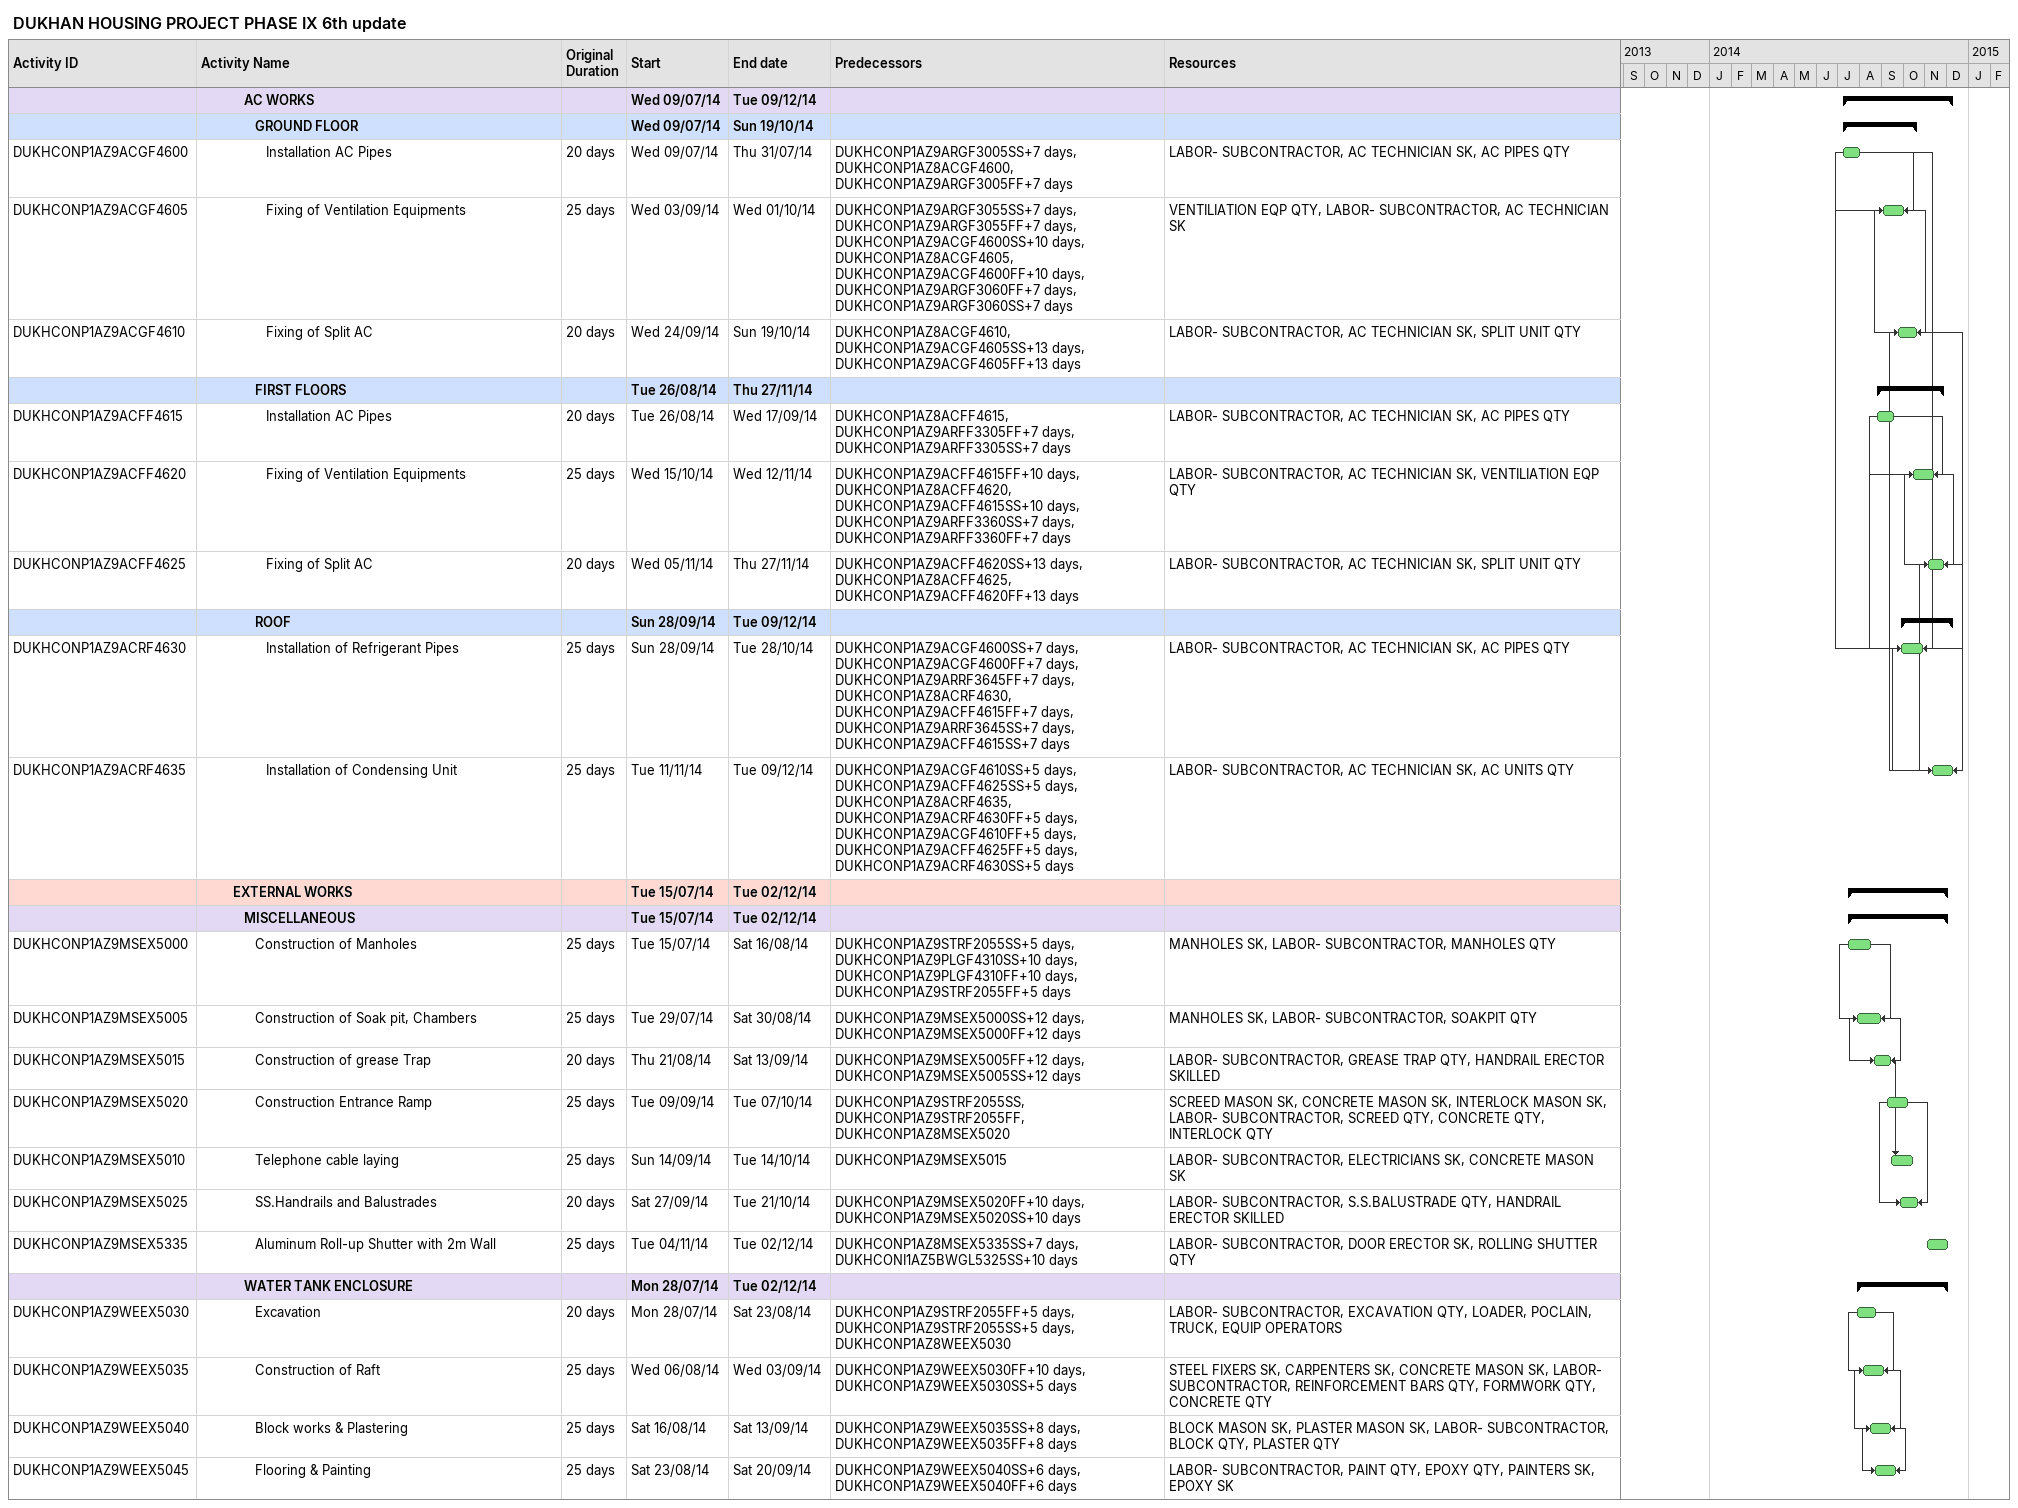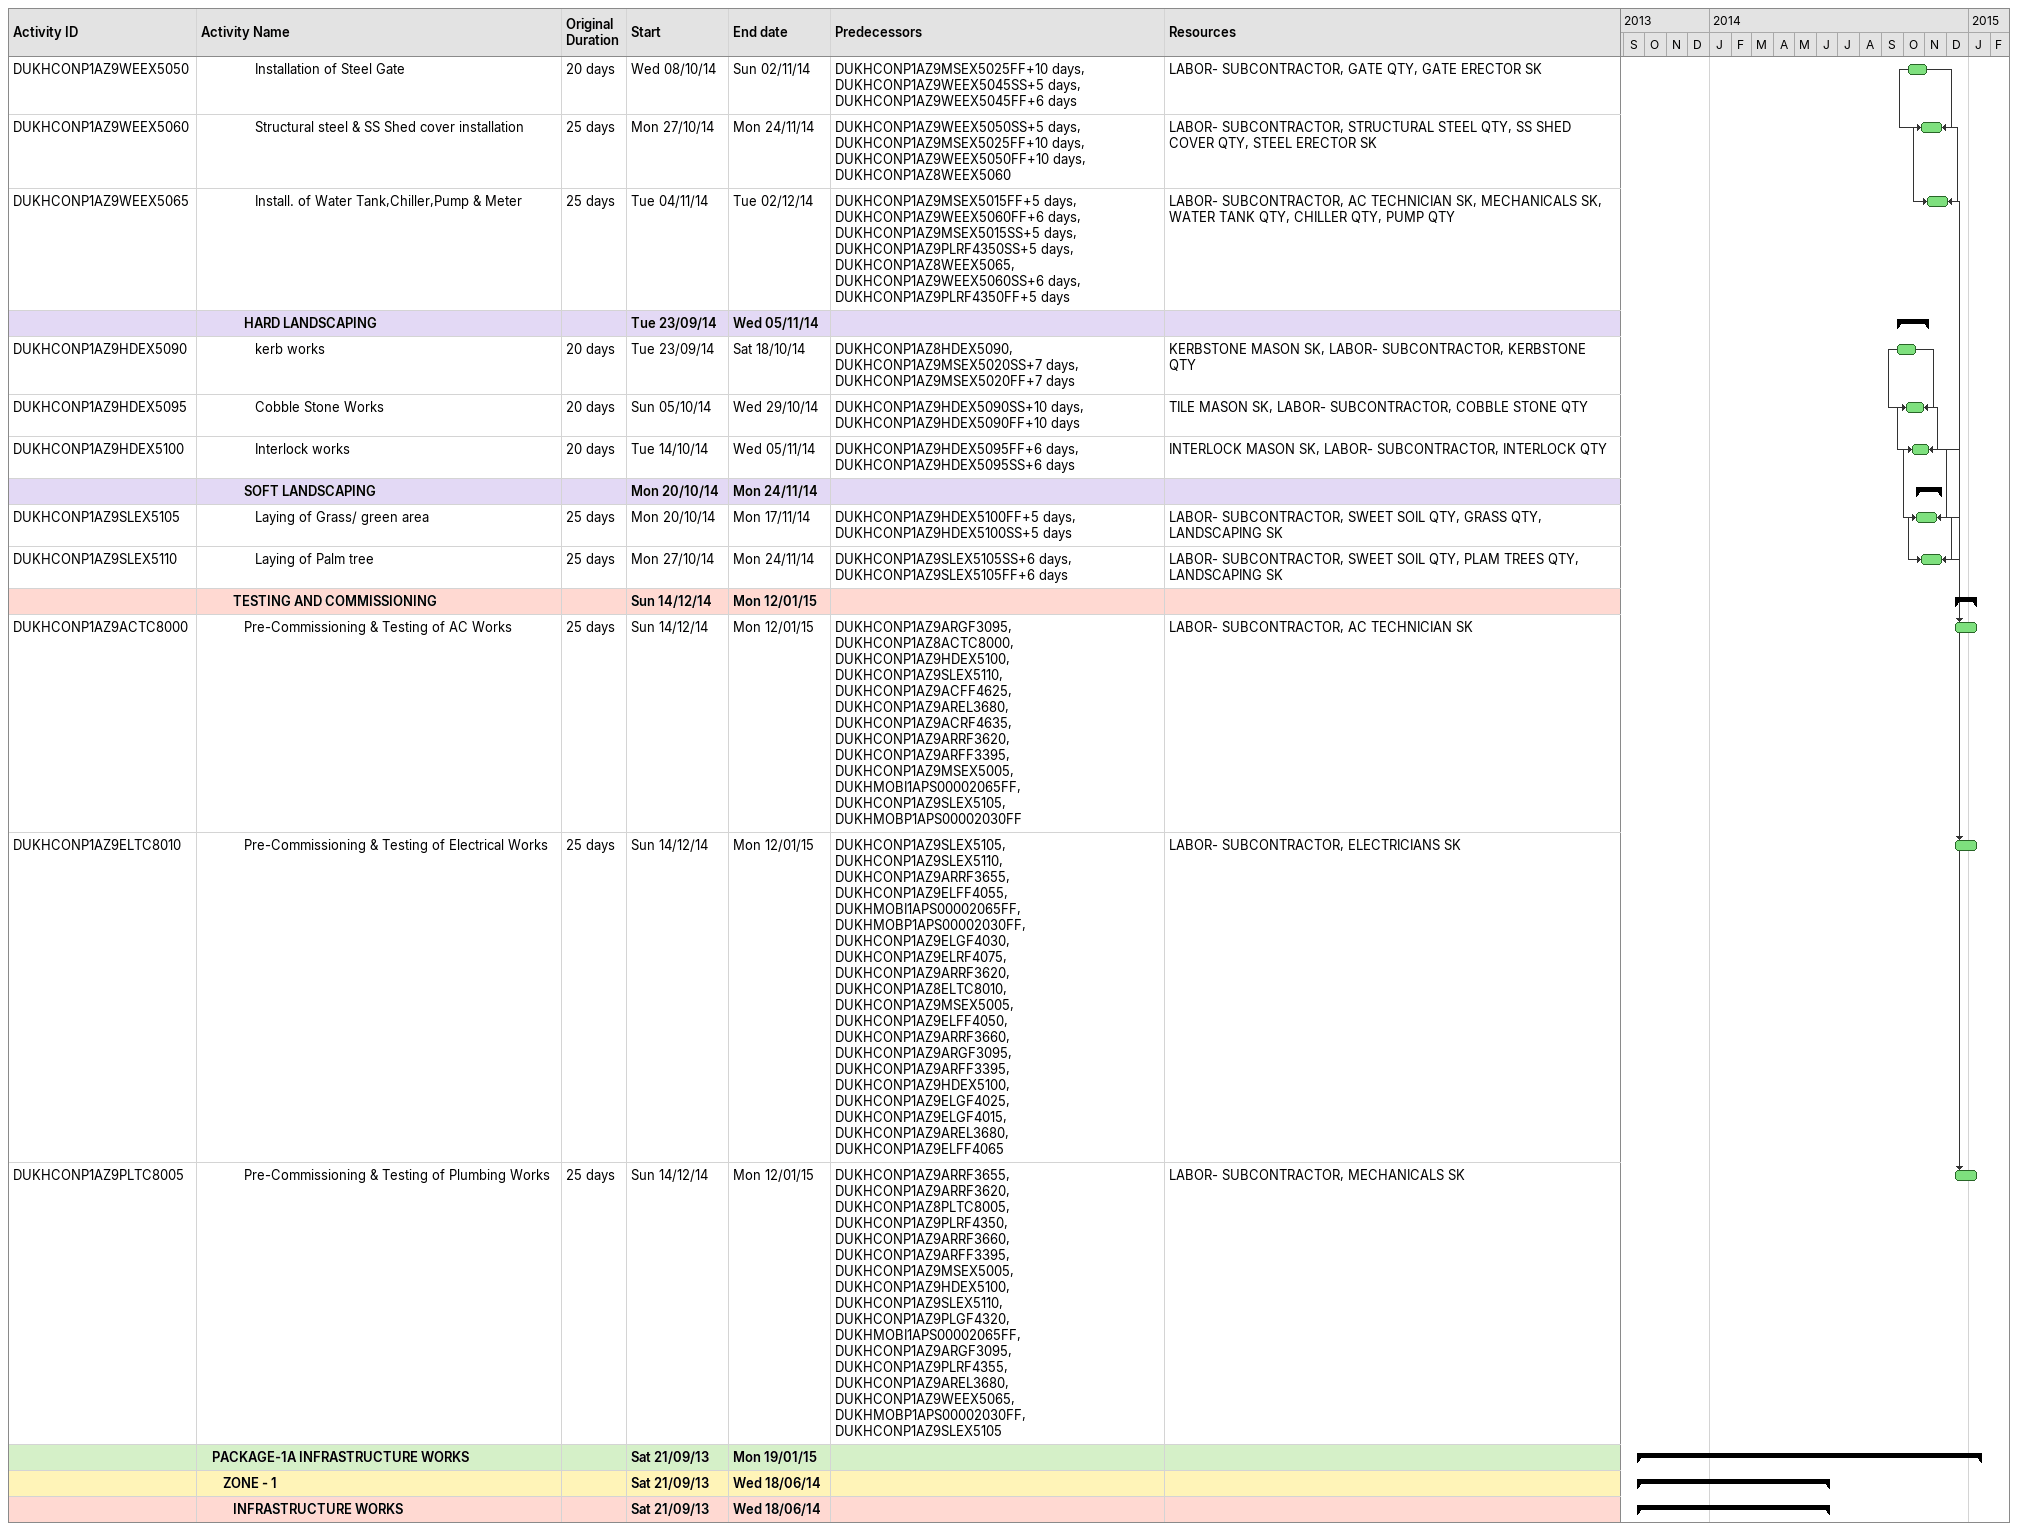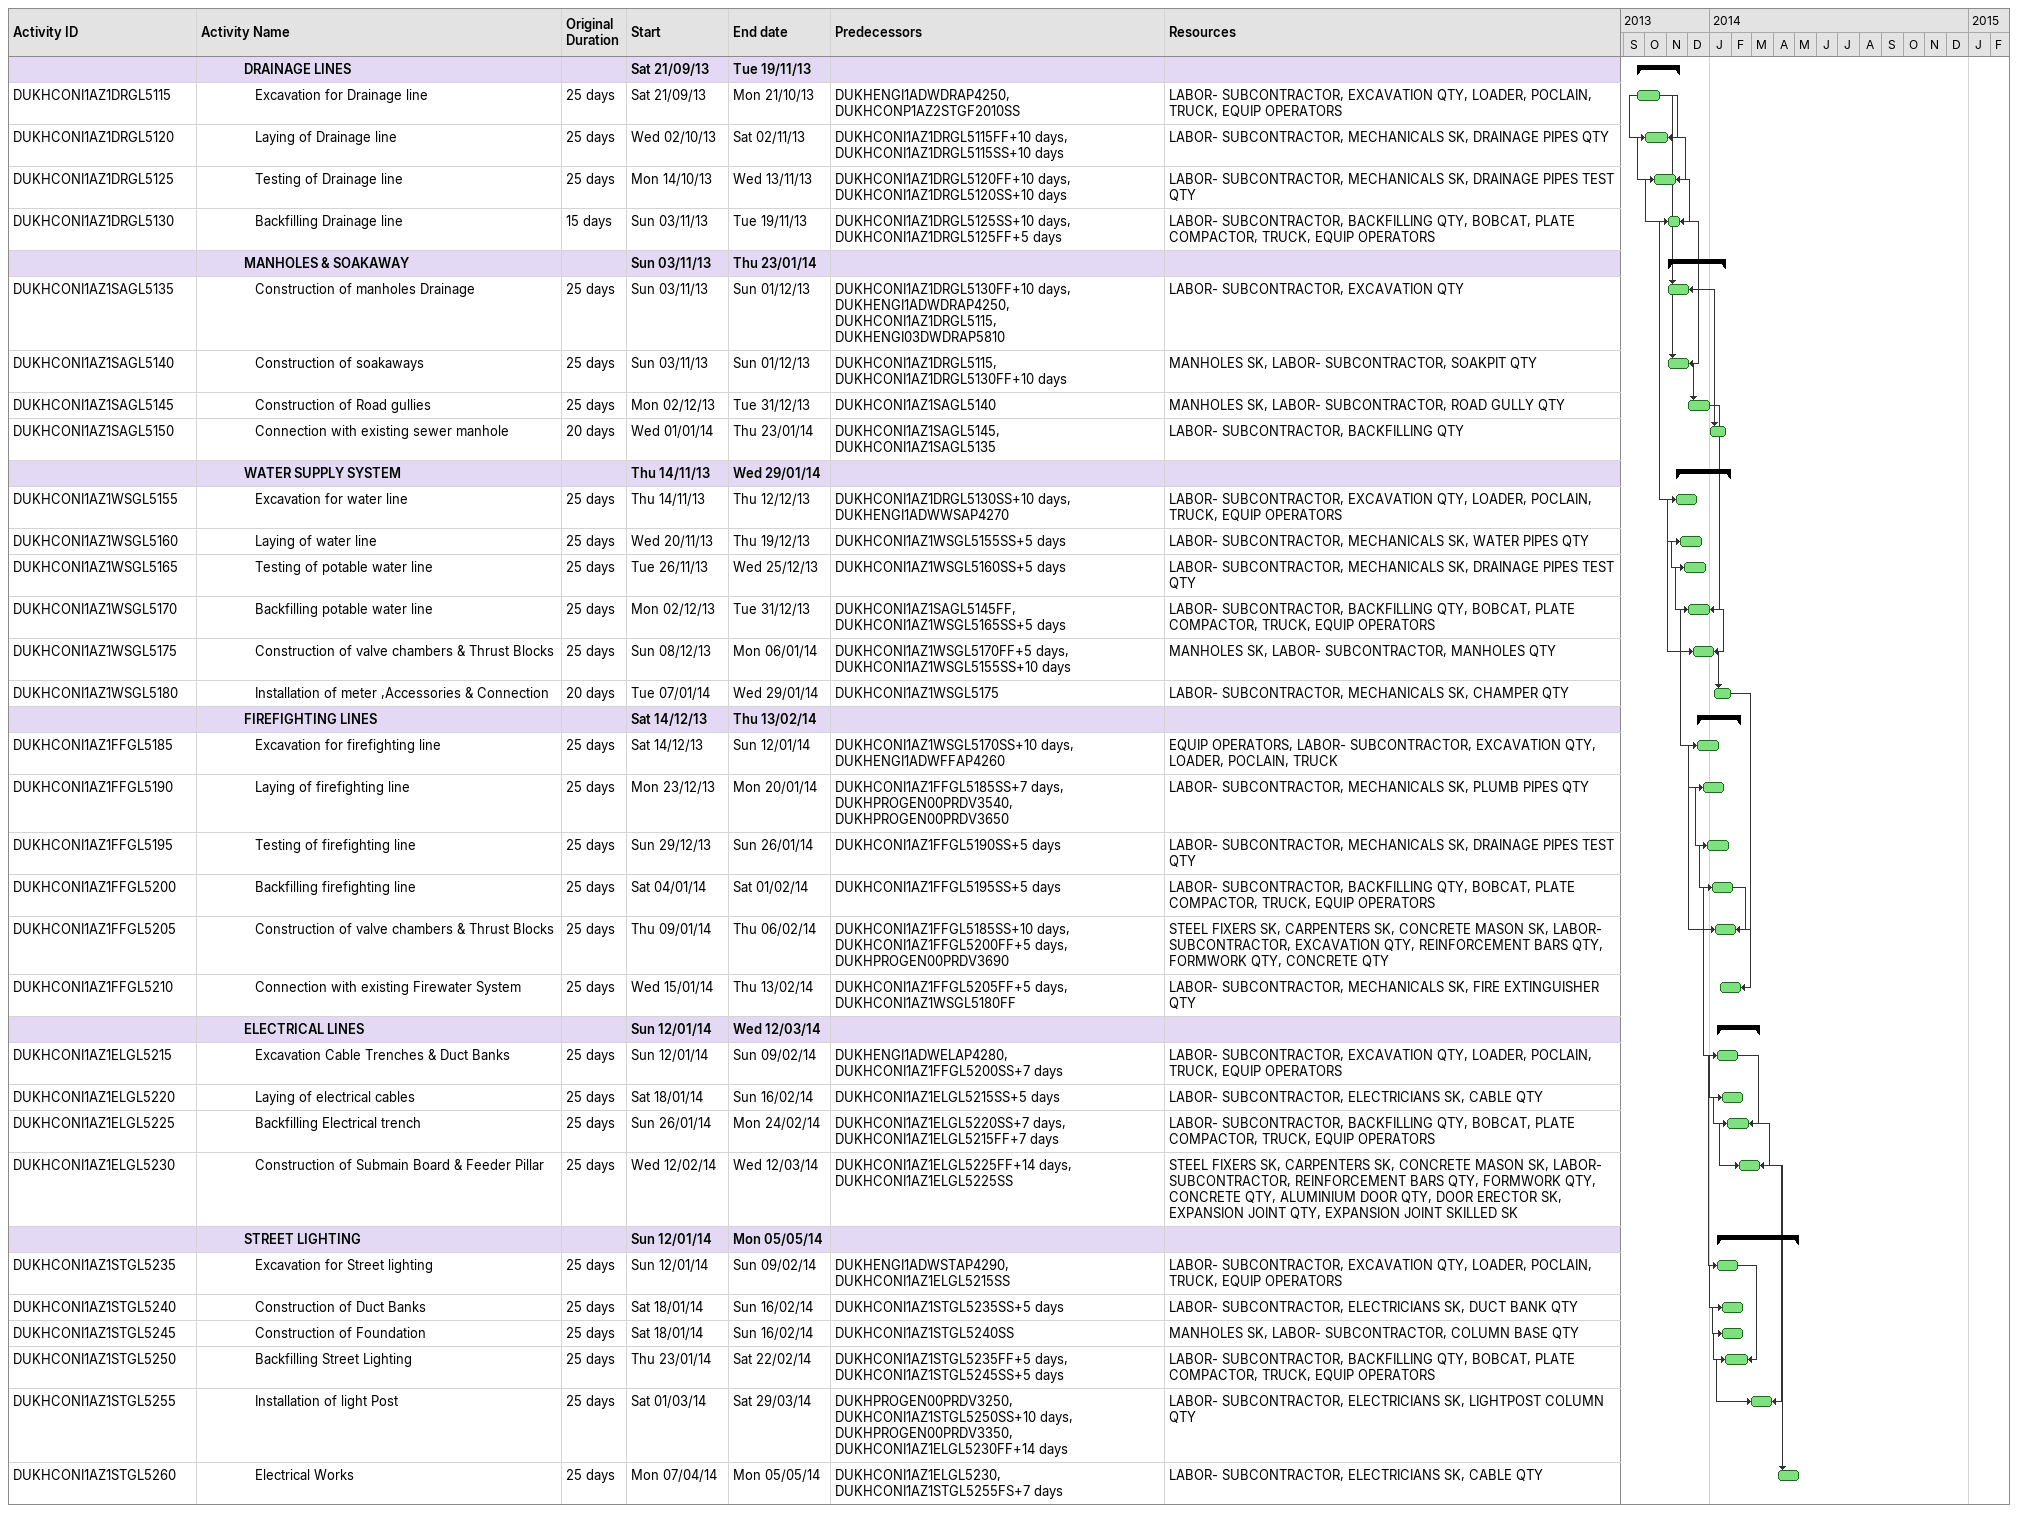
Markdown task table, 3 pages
DUKHAN HOUSING PROJECT PHASE IX 6th update

| ID | Level | Task | Original duration | Start | Finish | Predecessors | Resources |
|---|---|---|---|---|---|---|---|
|  | 5 | **AC WORKS** |  | 2014-07-09 | 2014-12-09 |  |  |
|  | 6 | **GROUND FLOOR** |  | 2014-07-09 | 2014-10-19 |  |  |
| DUKHCONP1AZ9ACGF4600 | 7 | Installation AC Pipes | 20d | 2014-07-09 | 2014-07-31 | DUKHCONP1AZ9ARGF3005SS+7d, DUKHCONP1AZ8ACGF4600, DUKHCONP1AZ9ARGF3005FF+7d | LABOR- SUBCONTRACTOR, AC TECHNICIAN SK, AC PIPES QTY |
| DUKHCONP1AZ9ACGF4605 | 7 | Fixing of Ventilation Equipments | 25d | 2014-09-03 | 2014-10-01 | DUKHCONP1AZ9ARGF3055SS+7d, DUKHCONP1AZ9ARGF3055FF+7d, DUKHCONP1AZ9ACGF4600SS+10d, DUKHCONP1AZ8ACGF4605, DUKHCONP1AZ9ACGF4600FF+10d, DUKHCONP1AZ9ARGF3060FF+7d, DUKHCONP1AZ9ARGF3060SS+7d | VENTILIATION EQP QTY, LABOR- SUBCONTRACTOR, AC TECHNICIAN SK |
| DUKHCONP1AZ9ACGF4610 | 7 | Fixing of Split AC | 20d | 2014-09-24 | 2014-10-19 | DUKHCONP1AZ8ACGF4610, DUKHCONP1AZ9ACGF4605SS+13d, DUKHCONP1AZ9ACGF4605FF+13d | LABOR- SUBCONTRACTOR, AC TECHNICIAN SK, SPLIT UNIT QTY |
|  | 6 | **FIRST FLOORS** |  | 2014-08-26 | 2014-11-27 |  |  |
| DUKHCONP1AZ9ACFF4615 | 7 | Installation AC Pipes | 20d | 2014-08-26 | 2014-09-17 | DUKHCONP1AZ8ACFF4615, DUKHCONP1AZ9ARFF3305FF+7d, DUKHCONP1AZ9ARFF3305SS+7d | LABOR- SUBCONTRACTOR, AC TECHNICIAN SK, AC PIPES QTY |
| DUKHCONP1AZ9ACFF4620 | 7 | Fixing of Ventilation Equipments | 25d | 2014-10-15 | 2014-11-12 | DUKHCONP1AZ9ACFF4615FF+10d, DUKHCONP1AZ8ACFF4620, DUKHCONP1AZ9ACFF4615SS+10d, DUKHCONP1AZ9ARFF3360SS+7d, DUKHCONP1AZ9ARFF3360FF+7d | LABOR- SUBCONTRACTOR, AC TECHNICIAN SK, VENTILIATION EQP QTY |
| DUKHCONP1AZ9ACFF4625 | 7 | Fixing of Split AC | 20d | 2014-11-05 | 2014-11-27 | DUKHCONP1AZ9ACFF4620SS+13d, DUKHCONP1AZ8ACFF4625, DUKHCONP1AZ9ACFF4620FF+13d | LABOR- SUBCONTRACTOR, AC TECHNICIAN SK, SPLIT UNIT QTY |
|  | 6 | **ROOF** |  | 2014-09-28 | 2014-12-09 |  |  |
| DUKHCONP1AZ9ACRF4630 | 7 | Installation of Refrigerant Pipes | 25d | 2014-09-28 | 2014-10-28 | DUKHCONP1AZ9ACGF4600SS+7d, DUKHCONP1AZ9ACGF4600FF+7d, DUKHCONP1AZ9ARRF3645FF+7d, DUKHCONP1AZ8ACRF4630, DUKHCONP1AZ9ACFF4615FF+7d, DUKHCONP1AZ9ARRF3645SS+7d, DUKHCONP1AZ9ACFF4615SS+7d | LABOR- SUBCONTRACTOR, AC TECHNICIAN SK, AC PIPES QTY |
| DUKHCONP1AZ9ACRF4635 | 7 | Installation of Condensing Unit | 25d | 2014-11-11 | 2014-12-09 | DUKHCONP1AZ9ACGF4610SS+5d, DUKHCONP1AZ9ACFF4625SS+5d, DUKHCONP1AZ8ACRF4635, DUKHCONP1AZ9ACRF4630FF+5d, DUKHCONP1AZ9ACGF4610FF+5d, DUKHCONP1AZ9ACFF4625FF+5d, DUKHCONP1AZ9ACRF4630SS+5d | LABOR- SUBCONTRACTOR, AC TECHNICIAN SK, AC UNITS QTY |
|  | 4 | **EXTERNAL WORKS** |  | 2014-07-15 | 2014-12-02 |  |  |
|  | 5 | **MISCELLANEOUS** |  | 2014-07-15 | 2014-12-02 |  |  |
| DUKHCONP1AZ9MSEX5000 | 6 | Construction of Manholes | 25d | 2014-07-15 | 2014-08-16 | DUKHCONP1AZ9STRF2055SS+5d, DUKHCONP1AZ9PLGF4310SS+10d, DUKHCONP1AZ9PLGF4310FF+10d, DUKHCONP1AZ9STRF2055FF+5d | MANHOLES SK, LABOR- SUBCONTRACTOR, MANHOLES QTY |
| DUKHCONP1AZ9MSEX5005 | 6 | Construction of Soak pit, Chambers | 25d | 2014-07-29 | 2014-08-30 | DUKHCONP1AZ9MSEX5000SS+12d, DUKHCONP1AZ9MSEX5000FF+12d | MANHOLES SK, LABOR- SUBCONTRACTOR, SOAKPIT QTY |
| DUKHCONP1AZ9MSEX5015 | 6 | Construction of grease Trap | 20d | 2014-08-21 | 2014-09-13 | DUKHCONP1AZ9MSEX5005FF+12d, DUKHCONP1AZ9MSEX5005SS+12d | LABOR- SUBCONTRACTOR, GREASE TRAP QTY, HANDRAIL ERECTOR SKILLED |
| DUKHCONP1AZ9MSEX5020 | 6 | Construction Entrance Ramp | 25d | 2014-09-09 | 2014-10-07 | DUKHCONP1AZ9STRF2055SS, DUKHCONP1AZ9STRF2055FF, DUKHCONP1AZ8MSEX5020 | SCREED MASON SK, CONCRETE MASON SK, INTERLOCK MASON SK, LABOR- SUBCONTRACTOR, SCREED QTY, CONCRETE QTY, INTERLOCK QTY |
| DUKHCONP1AZ9MSEX5010 | 6 | Telephone cable laying | 25d | 2014-09-14 | 2014-10-14 | DUKHCONP1AZ9MSEX5015 | LABOR- SUBCONTRACTOR, ELECTRICIANS SK, CONCRETE MASON SK |
| DUKHCONP1AZ9MSEX5025 | 6 | SS.Handrails and Balustrades | 20d | 2014-09-27 | 2014-10-21 | DUKHCONP1AZ9MSEX5020FF+10d, DUKHCONP1AZ9MSEX5020SS+10d | LABOR- SUBCONTRACTOR, S.S.BALUSTRADE QTY, HANDRAIL ERECTOR SKILLED |
| DUKHCONP1AZ9MSEX5335 | 6 | Aluminum Roll-up Shutter with 2m Wall | 25d | 2014-11-04 | 2014-12-02 | DUKHCONP1AZ8MSEX5335SS+7d, DUKHCONI1AZ5BWGL5325SS+10d | LABOR- SUBCONTRACTOR, DOOR ERECTOR SK, ROLLING SHUTTER QTY |
|  | 5 | **WATER TANK ENCLOSURE** |  | 2014-07-28 | 2014-12-02 |  |  |
| DUKHCONP1AZ9WEEX5030 | 6 | Excavation | 20d | 2014-07-28 | 2014-08-23 | DUKHCONP1AZ9STRF2055FF+5d, DUKHCONP1AZ9STRF2055SS+5d, DUKHCONP1AZ8WEEX5030 | LABOR- SUBCONTRACTOR, EXCAVATION QTY, LOADER, POCLAIN, TRUCK, EQUIP OPERATORS |
| DUKHCONP1AZ9WEEX5035 | 6 | Construction of Raft | 25d | 2014-08-06 | 2014-09-03 | DUKHCONP1AZ9WEEX5030FF+10d, DUKHCONP1AZ9WEEX5030SS+5d | STEEL FIXERS SK, CARPENTERS SK, CONCRETE MASON SK, LABOR- SUBCONTRACTOR, REINFORCEMENT BARS QTY, FORMWORK QTY, CONCRETE QTY |
| DUKHCONP1AZ9WEEX5040 | 6 | Block works & Plastering | 25d | 2014-08-16 | 2014-09-13 | DUKHCONP1AZ9WEEX5035SS+8d, DUKHCONP1AZ9WEEX5035FF+8d | BLOCK MASON SK, PLASTER MASON SK, LABOR- SUBCONTRACTOR, BLOCK QTY, PLASTER QTY |
| DUKHCONP1AZ9WEEX5045 | 6 | Flooring & Painting | 25d | 2014-08-23 | 2014-09-20 | DUKHCONP1AZ9WEEX5040SS+6d, DUKHCONP1AZ9WEEX5040FF+6d | LABOR- SUBCONTRACTOR, PAINT QTY, EPOXY QTY, PAINTERS SK, EPOXY SK |
| DUKHCONP1AZ9WEEX5050 | 6 | Installation of Steel Gate | 20d | 2014-10-08 | 2014-11-02 | DUKHCONP1AZ9MSEX5025FF+10d, DUKHCONP1AZ9WEEX5045SS+5d, DUKHCONP1AZ9WEEX5045FF+6d | LABOR- SUBCONTRACTOR, GATE QTY, GATE ERECTOR SK |
| DUKHCONP1AZ9WEEX5060 | 6 | Structural steel & SS Shed cover installation | 25d | 2014-10-27 | 2014-11-24 | DUKHCONP1AZ9WEEX5050SS+5d, DUKHCONP1AZ9MSEX5025FF+10d, DUKHCONP1AZ9WEEX5050FF+10d, DUKHCONP1AZ8WEEX5060 | LABOR- SUBCONTRACTOR, STRUCTURAL STEEL QTY, SS SHED COVER QTY, STEEL ERECTOR SK |
| DUKHCONP1AZ9WEEX5065 | 6 | Install. of Water Tank,Chiller,Pump & Meter | 25d | 2014-11-04 | 2014-12-02 | DUKHCONP1AZ9MSEX5015FF+5d, DUKHCONP1AZ9WEEX5060FF+6d, DUKHCONP1AZ9MSEX5015SS+5d, DUKHCONP1AZ9PLRF4350SS+5d, DUKHCONP1AZ8WEEX5065, DUKHCONP1AZ9WEEX5060SS+6d, DUKHCONP1AZ9PLRF4350FF+5d | LABOR- SUBCONTRACTOR, AC TECHNICIAN SK, MECHANICALS SK, WATER TANK QTY, CHILLER QTY, PUMP QTY |
|  | 5 | **HARD LANDSCAPING** |  | 2014-09-23 | 2014-11-05 |  |  |
| DUKHCONP1AZ9HDEX5090 | 6 | kerb works | 20d | 2014-09-23 | 2014-10-18 | DUKHCONP1AZ8HDEX5090, DUKHCONP1AZ9MSEX5020SS+7d, DUKHCONP1AZ9MSEX5020FF+7d | KERBSTONE MASON SK, LABOR- SUBCONTRACTOR, KERBSTONE QTY |
| DUKHCONP1AZ9HDEX5095 | 6 | Cobble Stone Works | 20d | 2014-10-05 | 2014-10-29 | DUKHCONP1AZ9HDEX5090SS+10d, DUKHCONP1AZ9HDEX5090FF+10d | TILE MASON SK, LABOR- SUBCONTRACTOR, COBBLE STONE QTY |
| DUKHCONP1AZ9HDEX5100 | 6 | Interlock works | 20d | 2014-10-14 | 2014-11-05 | DUKHCONP1AZ9HDEX5095FF+6d, DUKHCONP1AZ9HDEX5095SS+6d | INTERLOCK MASON SK, LABOR- SUBCONTRACTOR, INTERLOCK QTY |
|  | 5 | **SOFT LANDSCAPING** |  | 2014-10-20 | 2014-11-24 |  |  |
| DUKHCONP1AZ9SLEX5105 | 6 | Laying of Grass/ green area | 25d | 2014-10-20 | 2014-11-17 | DUKHCONP1AZ9HDEX5100FF+5d, DUKHCONP1AZ9HDEX5100SS+5d | LABOR- SUBCONTRACTOR, SWEET SOIL QTY, GRASS QTY, LANDSCAPING SK |
| DUKHCONP1AZ9SLEX5110 | 6 | Laying of Palm tree | 25d | 2014-10-27 | 2014-11-24 | DUKHCONP1AZ9SLEX5105SS+6d, DUKHCONP1AZ9SLEX5105FF+6d | LABOR- SUBCONTRACTOR, SWEET SOIL QTY, PLAM TREES QTY, LANDSCAPING SK |
|  | 4 | **TESTING AND COMMISSIONING** |  | 2014-12-14 | 2015-01-12 |  |  |
| DUKHCONP1AZ9ACTC8000 | 5 | Pre-Commissioning & Testing of AC Works | 25d | 2014-12-14 | 2015-01-12 | DUKHCONP1AZ9ARGF3095, DUKHCONP1AZ8ACTC8000, DUKHCONP1AZ9HDEX5100, DUKHCONP1AZ9SLEX5110, DUKHCONP1AZ9ACFF4625, DUKHCONP1AZ9AREL3680, DUKHCONP1AZ9ACRF4635, DUKHCONP1AZ9ARRF3620, DUKHCONP1AZ9ARFF3395, DUKHCONP1AZ9MSEX5005, DUKHMOBI1APS00002065FF, DUKHCONP1AZ9SLEX5105, DUKHMOBP1APS00002030FF | LABOR- SUBCONTRACTOR, AC TECHNICIAN SK |
| DUKHCONP1AZ9ELTC8010 | 5 | Pre-Commissioning & Testing of Electrical Works | 25d | 2014-12-14 | 2015-01-12 | DUKHCONP1AZ9SLEX5105, DUKHCONP1AZ9SLEX5110, DUKHCONP1AZ9ARRF3655, DUKHCONP1AZ9ELFF4055, DUKHMOBI1APS00002065FF, DUKHMOBP1APS00002030FF, DUKHCONP1AZ9ELGF4030, DUKHCONP1AZ9ELRF4075, DUKHCONP1AZ9ARRF3620, DUKHCONP1AZ8ELTC8010, DUKHCONP1AZ9MSEX5005, DUKHCONP1AZ9ELFF4050, DUKHCONP1AZ9ARRF3660, DUKHCONP1AZ9ARGF3095, DUKHCONP1AZ9ARFF3395, DUKHCONP1AZ9HDEX5100, DUKHCONP1AZ9ELGF4025, DUKHCONP1AZ9ELGF4015, DUKHCONP1AZ9AREL3680, DUKHCONP1AZ9ELFF4065 | LABOR- SUBCONTRACTOR, ELECTRICIANS SK |
| DUKHCONP1AZ9PLTC8005 | 5 | Pre-Commissioning & Testing of Plumbing Works | 25d | 2014-12-14 | 2015-01-12 | DUKHCONP1AZ9ARRF3655, DUKHCONP1AZ9ARRF3620, DUKHCONP1AZ8PLTC8005, DUKHCONP1AZ9PLRF4350, DUKHCONP1AZ9ARRF3660, DUKHCONP1AZ9ARFF3395, DUKHCONP1AZ9MSEX5005, DUKHCONP1AZ9HDEX5100, DUKHCONP1AZ9SLEX5110, DUKHCONP1AZ9PLGF4320, DUKHMOBI1APS00002065FF, DUKHCONP1AZ9ARGF3095, DUKHCONP1AZ9PLRF4355, DUKHCONP1AZ9AREL3680, DUKHCONP1AZ9WEEX5065, DUKHMOBP1APS00002030FF, DUKHCONP1AZ9SLEX5105 | LABOR- SUBCONTRACTOR, MECHANICALS SK |
|  | 2 | **PACKAGE-1A INFRASTRUCTURE WORKS** |  | 2013-09-21 | 2015-01-19 |  |  |
|  | 3 | **ZONE - 1** |  | 2013-09-21 | 2014-06-18 |  |  |
|  | 4 | **INFRASTRUCTURE WORKS** |  | 2013-09-21 | 2014-06-18 |  |  |
|  | 5 | **DRAINAGE LINES** |  | 2013-09-21 | 2013-11-19 |  |  |
| DUKHCONI1AZ1DRGL5115 | 6 | Excavation for Drainage line | 25d | 2013-09-21 | 2013-10-21 | DUKHENGI1ADWDRAP4250, DUKHCONP1AZ2STGF2010SS | LABOR- SUBCONTRACTOR, EXCAVATION QTY, LOADER, POCLAIN, TRUCK, EQUIP OPERATORS |
| DUKHCONI1AZ1DRGL5120 | 6 | Laying of Drainage line | 25d | 2013-10-02 | 2013-11-02 | DUKHCONI1AZ1DRGL5115FF+10d, DUKHCONI1AZ1DRGL5115SS+10d | LABOR- SUBCONTRACTOR, MECHANICALS SK, DRAINAGE PIPES QTY |
| DUKHCONI1AZ1DRGL5125 | 6 | Testing of Drainage line | 25d | 2013-10-14 | 2013-11-13 | DUKHCONI1AZ1DRGL5120FF+10d, DUKHCONI1AZ1DRGL5120SS+10d | LABOR- SUBCONTRACTOR, MECHANICALS SK, DRAINAGE PIPES TEST QTY |
| DUKHCONI1AZ1DRGL5130 | 6 | Backfilling Drainage line | 15d | 2013-11-03 | 2013-11-19 | DUKHCONI1AZ1DRGL5125SS+10d, DUKHCONI1AZ1DRGL5125FF+5d | LABOR- SUBCONTRACTOR, BACKFILLING QTY, BOBCAT, PLATE COMPACTOR, TRUCK, EQUIP OPERATORS |
|  | 5 | **MANHOLES & SOAKAWAY** |  | 2013-11-03 | 2014-01-23 |  |  |
| DUKHCONI1AZ1SAGL5135 | 6 | Construction of manholes Drainage | 25d | 2013-11-03 | 2013-12-01 | DUKHCONI1AZ1DRGL5130FF+10d, DUKHENGI1ADWDRAP4250, DUKHCONI1AZ1DRGL5115, DUKHENGI03DWDRAP5810 | LABOR- SUBCONTRACTOR, EXCAVATION QTY |
| DUKHCONI1AZ1SAGL5140 | 6 | Construction of soakaways | 25d | 2013-11-03 | 2013-12-01 | DUKHCONI1AZ1DRGL5115, DUKHCONI1AZ1DRGL5130FF+10d | MANHOLES SK, LABOR- SUBCONTRACTOR, SOAKPIT QTY |
| DUKHCONI1AZ1SAGL5145 | 6 | Construction of Road gullies | 25d | 2013-12-02 | 2013-12-31 | DUKHCONI1AZ1SAGL5140 | MANHOLES SK, LABOR- SUBCONTRACTOR, ROAD GULLY QTY |
| DUKHCONI1AZ1SAGL5150 | 6 | Connection with existing sewer manhole | 20d | 2014-01-01 | 2014-01-23 | DUKHCONI1AZ1SAGL5145, DUKHCONI1AZ1SAGL5135 | LABOR- SUBCONTRACTOR, BACKFILLING QTY |
|  | 5 | **WATER SUPPLY SYSTEM** |  | 2013-11-14 | 2014-01-29 |  |  |
| DUKHCONI1AZ1WSGL5155 | 6 | Excavation for water line | 25d | 2013-11-14 | 2013-12-12 | DUKHCONI1AZ1DRGL5130SS+10d, DUKHENGI1ADWWSAP4270 | LABOR- SUBCONTRACTOR, EXCAVATION QTY, LOADER, POCLAIN, TRUCK, EQUIP OPERATORS |
| DUKHCONI1AZ1WSGL5160 | 6 | Laying of water line | 25d | 2013-11-20 | 2013-12-19 | DUKHCONI1AZ1WSGL5155SS+5d | LABOR- SUBCONTRACTOR, MECHANICALS SK, WATER PIPES QTY |
| DUKHCONI1AZ1WSGL5165 | 6 | Testing of potable water line | 25d | 2013-11-26 | 2013-12-25 | DUKHCONI1AZ1WSGL5160SS+5d | LABOR- SUBCONTRACTOR, MECHANICALS SK, DRAINAGE PIPES TEST QTY |
| DUKHCONI1AZ1WSGL5170 | 6 | Backfilling potable water line | 25d | 2013-12-02 | 2013-12-31 | DUKHCONI1AZ1SAGL5145FF, DUKHCONI1AZ1WSGL5165SS+5d | LABOR- SUBCONTRACTOR, BACKFILLING QTY, BOBCAT, PLATE COMPACTOR, TRUCK, EQUIP OPERATORS |
| DUKHCONI1AZ1WSGL5175 | 6 | Construction of valve chambers & Thrust Blocks | 25d | 2013-12-08 | 2014-01-06 | DUKHCONI1AZ1WSGL5170FF+5d, DUKHCONI1AZ1WSGL5155SS+10d | MANHOLES SK, LABOR- SUBCONTRACTOR, MANHOLES QTY |
| DUKHCONI1AZ1WSGL5180 | 6 | Installation of meter ,Accessories & Connection | 20d | 2014-01-07 | 2014-01-29 | DUKHCONI1AZ1WSGL5175 | LABOR- SUBCONTRACTOR, MECHANICALS SK, CHAMPER QTY |
|  | 5 | **FIREFIGHTING LINES** |  | 2013-12-14 | 2014-02-13 |  |  |
| DUKHCONI1AZ1FFGL5185 | 6 | Excavation for firefighting line | 25d | 2013-12-14 | 2014-01-12 | DUKHCONI1AZ1WSGL5170SS+10d, DUKHENGI1ADWFFAP4260 | EQUIP OPERATORS, LABOR- SUBCONTRACTOR, EXCAVATION QTY, LOADER, POCLAIN, TRUCK |
| DUKHCONI1AZ1FFGL5190 | 6 | Laying of firefighting line | 25d | 2013-12-23 | 2014-01-20 | DUKHCONI1AZ1FFGL5185SS+7d, DUKHPROGEN00PRDV3540, DUKHPROGEN00PRDV3650 | LABOR- SUBCONTRACTOR, MECHANICALS SK, PLUMB PIPES QTY |
| DUKHCONI1AZ1FFGL5195 | 6 | Testing of firefighting line | 25d | 2013-12-29 | 2014-01-26 | DUKHCONI1AZ1FFGL5190SS+5d | LABOR- SUBCONTRACTOR, MECHANICALS SK, DRAINAGE PIPES TEST QTY |
| DUKHCONI1AZ1FFGL5200 | 6 | Backfilling firefighting line | 25d | 2014-01-04 | 2014-02-01 | DUKHCONI1AZ1FFGL5195SS+5d | LABOR- SUBCONTRACTOR, BACKFILLING QTY, BOBCAT, PLATE COMPACTOR, TRUCK, EQUIP OPERATORS |
| DUKHCONI1AZ1FFGL5205 | 6 | Construction of valve chambers & Thrust Blocks | 25d | 2014-01-09 | 2014-02-06 | DUKHCONI1AZ1FFGL5185SS+10d, DUKHCONI1AZ1FFGL5200FF+5d, DUKHPROGEN00PRDV3690 | STEEL FIXERS SK, CARPENTERS SK, CONCRETE MASON SK, LABOR- SUBCONTRACTOR, EXCAVATION QTY, REINFORCEMENT BARS QTY, FORMWORK QTY, CONCRETE QTY |
| DUKHCONI1AZ1FFGL5210 | 6 | Connection with existing Firewater System | 25d | 2014-01-15 | 2014-02-13 | DUKHCONI1AZ1FFGL5205FF+5d, DUKHCONI1AZ1WSGL5180FF | LABOR- SUBCONTRACTOR, MECHANICALS SK, FIRE EXTINGUISHER QTY |
|  | 5 | **ELECTRICAL LINES** |  | 2014-01-12 | 2014-03-12 |  |  |
| DUKHCONI1AZ1ELGL5215 | 6 | Excavation Cable Trenches & Duct Banks | 25d | 2014-01-12 | 2014-02-09 | DUKHENGI1ADWELAP4280, DUKHCONI1AZ1FFGL5200SS+7d | LABOR- SUBCONTRACTOR, EXCAVATION QTY, LOADER, POCLAIN, TRUCK, EQUIP OPERATORS |
| DUKHCONI1AZ1ELGL5220 | 6 | Laying of electrical cables | 25d | 2014-01-18 | 2014-02-16 | DUKHCONI1AZ1ELGL5215SS+5d | LABOR- SUBCONTRACTOR, ELECTRICIANS SK, CABLE QTY |
| DUKHCONI1AZ1ELGL5225 | 6 | Backfilling Electrical trench | 25d | 2014-01-26 | 2014-02-24 | DUKHCONI1AZ1ELGL5220SS+7d, DUKHCONI1AZ1ELGL5215FF+7d | LABOR- SUBCONTRACTOR, BACKFILLING QTY, BOBCAT, PLATE COMPACTOR, TRUCK, EQUIP OPERATORS |
| DUKHCONI1AZ1ELGL5230 | 6 | Construction of Submain Board & Feeder Pillar | 25d | 2014-02-12 | 2014-03-12 | DUKHCONI1AZ1ELGL5225FF+14d, DUKHCONI1AZ1ELGL5225SS | STEEL FIXERS SK, CARPENTERS SK, CONCRETE MASON SK, LABOR- SUBCONTRACTOR, REINFORCEMENT BARS QTY, FORMWORK QTY, CONCRETE QTY, ALUMINIUM DOOR QTY, DOOR ERECTOR SK, EXPANSION JOINT QTY, EXPANSION JOINT SKILLED SK |
|  | 5 | **STREET LIGHTING** |  | 2014-01-12 | 2014-05-05 |  |  |
| DUKHCONI1AZ1STGL5235 | 6 | Excavation for Street lighting | 25d | 2014-01-12 | 2014-02-09 | DUKHENGI1ADWSTAP4290, DUKHCONI1AZ1ELGL5215SS | LABOR- SUBCONTRACTOR, EXCAVATION QTY, LOADER, POCLAIN, TRUCK, EQUIP OPERATORS |
| DUKHCONI1AZ1STGL5240 | 6 | Construction of Duct Banks | 25d | 2014-01-18 | 2014-02-16 | DUKHCONI1AZ1STGL5235SS+5d | LABOR- SUBCONTRACTOR, ELECTRICIANS SK, DUCT BANK QTY |
| DUKHCONI1AZ1STGL5245 | 6 | Construction of Foundation | 25d | 2014-01-18 | 2014-02-16 | DUKHCONI1AZ1STGL5240SS | MANHOLES SK, LABOR- SUBCONTRACTOR, COLUMN BASE QTY |
| DUKHCONI1AZ1STGL5250 | 6 | Backfilling Street Lighting | 25d | 2014-01-23 | 2014-02-22 | DUKHCONI1AZ1STGL5235FF+5d, DUKHCONI1AZ1STGL5245SS+5d | LABOR- SUBCONTRACTOR, BACKFILLING QTY, BOBCAT, PLATE COMPACTOR, TRUCK, EQUIP OPERATORS |
| DUKHCONI1AZ1STGL5255 | 6 | Installation of light Post | 25d | 2014-03-01 | 2014-03-29 | DUKHPROGEN00PRDV3250, DUKHCONI1AZ1STGL5250SS+10d, DUKHPROGEN00PRDV3350, DUKHCONI1AZ1ELGL5230FF+14d | LABOR- SUBCONTRACTOR, ELECTRICIANS SK, LIGHTPOST COLUMN QTY |
| DUKHCONI1AZ1STGL5260 | 6 | Electrical Works | 25d | 2014-04-07 | 2014-05-05 | DUKHCONI1AZ1ELGL5230, DUKHCONI1AZ1STGL5255FS+7d | LABOR- SUBCONTRACTOR, ELECTRICIANS SK, CABLE QTY |
